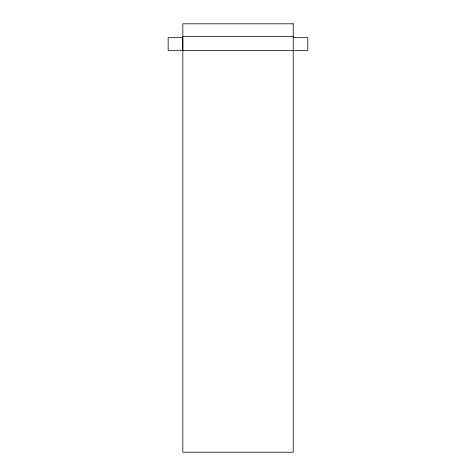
<?xml version="1.0" encoding="UTF-8"?>
<svg xmlns="http://www.w3.org/2000/svg" width="476" height="476" viewBox="0 0 476 476"><rect width="100%" height="100%" fill="white"/><g stroke="black" fill="none" stroke-linecap="round" stroke-linejoin="round"><path stroke-width="0.71" d="M182.832 36.616L293.222 36.616M293.222 37.681L307.829 37.681L307.829 50.432L168.171 50.432L168.171 37.681L182.778 37.681L182.778 50.432M293.222 23.8L182.832 23.8L182.832 452.2L293.222 452.2L293.222 23.8"/></g></svg>
